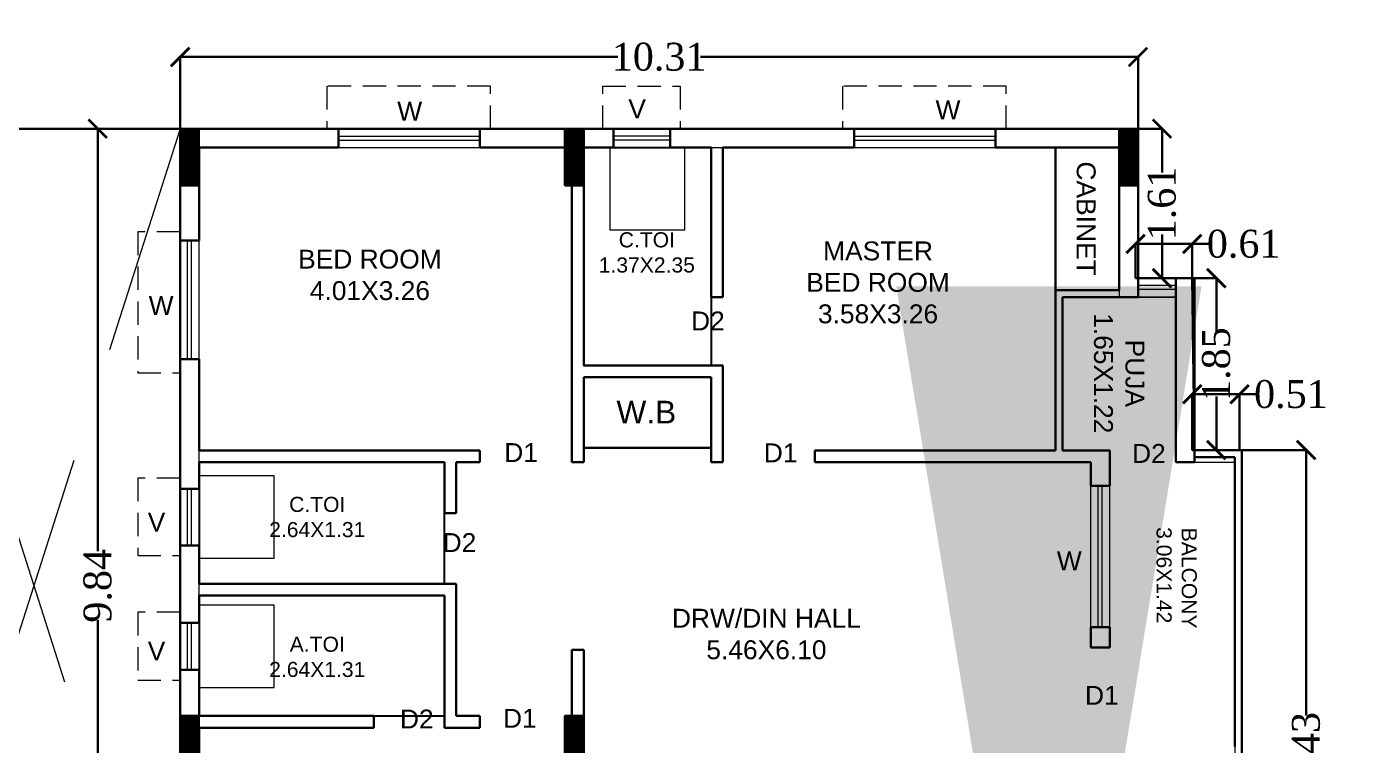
# Model space of a CAD drawing. Header units: metres. Extents: x 0 to 63445, y 32361 to 32804.
# Drawn here: x 63221.19 to 63235.47, y 32601.55 to 32609.29 of the extents above; entities that cross this region are included whole.
import ezdxf

# ---------------------------------------------------------------- set-up
doc = ezdxf.new("R2010")
doc.units = ezdxf.units.M
doc.header["$MEASUREMENT"] = 0
doc.header["$PDMODE"] = 34
doc.header["$PDSIZE"] = -10
for name, pattern in [('CONTINULUS', [0]), ('DASHED', [0.75, 0.5, -0.25]), ('DASHED2', [0.375, 0.25, -0.125])]:
    doc.linetypes.add(name, pattern=pattern)
doc.layers.get('0').update_dxf_attribs({"lineweight": 25})
doc.layers.add('BLK_1_FLR_5_BATH', color=3, linetype='Continuous', plot=False)
for name, color, linetype, lineweight in [('BLK_1_FLR_5_BLT_UP_AREA', 14, 'DASHED', 9), ('BLK_1_FLR_5_BLT_UP_AREA_DEDUCT', 41, 'DASHED', 9), ('BLK_1_FLR_5_UNITFA', 7, 'Continuous', 0), ('BLK_1_FLR_5_WATER_CLOSET', 7, 'Continuous', 0), ('COLUMN', 1, 'Continuous', 30), ('hatch', 251, 'Continuous', 20), ('TEXT-2', 65, 'Continuous', 18), ('wall', 7, 'Continuous', 30), ('window', 154, 'Continuous', 9)]:
    doc.layers.add(name, color=color, linetype=linetype, lineweight=lineweight)
doc.layers.add('text', color=65, linetype='Continuous')
doc.styles.add('AutoDCRFont', font='arial.ttf')
doc.styles.add('small int', font='arial.ttf', dxfattribs={"height": 18})
doc.styles.get("Standard").update_dxf_attribs({"font": 'arial.ttf', "height": 0.4})
doc.styles.add('TNR', font='times.ttf', dxfattribs={"height": 0.5})
doc.dimstyles.new('ARCHANA', dxfattribs={"dimscale": 0, "dimtxt": 0.5, "dimasz": 0.5, "dimexe": 0, "dimexo": 0, "dimgap": 0, "dimtad": 0, "dimzin": 0, "dimdsep": 46, "dimtxsty": 'TNR', "dimblk": 'ARCHTICK', "dimcen": 0.09, "dimclrd": 36, "dimclre": 36, "dimclrt": 7, "dimadec": 0, "dimazin": 0, "dimtfac": 1, "dimtofl": 0, "dimtmove": 0, "dimatfit": 3, "dimldrblk": 'ARCHTICK', "dimfxl": 1, "dimfrac": 2, "dimtolj": 1, "dimtzin": 0, "dimlwd": -1, "dimlwe": -1, "dimarcsym": 0})
doc.dimstyles.new('STD', dxfattribs={"dimtxt": 10, "dimasz": 10, "dimexe": 0, "dimexo": 0, "dimgap": 0.09, "dimtad": 0, "dimdec": 0, "dimzin": 0, "dimdsep": 46, "dimlunit": 4, "dimtxsty": 'small int', "dimcen": 0.09, "dimclrd": 75, "dimclre": 75, "dimadec": 0, "dimazin": 0, "dimtfac": 1, "dimtdec": 0, "dimtofl": 0, "dimtmove": 0, "dimatfit": 3, "dimfxl": 1, "dimtolj": 1, "dimtzin": 0, "dimarcsym": 0})

# ---------------------------------------------------------------- blocks, each defined once
blk = doc.blocks.new('A$C7D115503')
at = {"layer": 'COLUMN', "ltscale": 3}
h = blk.add_hatch(dxfattribs=at)
h.set_pattern_fill('ANSI31', color=256, style=0)
h.paths.add_polyline_path([(-14.36, -11.59), (-6.36, -11.59), (-6.36, 12.41), (-14.36, 12.41)])
at = {"layer": 'COLUMN', "ltscale": 0.05}
for p, q in [((-14.36, 12.41), (-6.36, 12.41)), ((-14.36, 12.41), (-14.36, -11.59)), ((-6.36, 12.41), (-6.36, -11.59)), ((-6.36, -11.59), (-14.36, -11.59))]:
    blk.add_line(p, q, dxfattribs=at)
blk = doc.blocks.new('_ArchTick')
at = {"color": 0, "linetype": 'ByBlock', "const_width": 0.15}
blk.add_lwpolyline([(-0.5, -0.5), (0.5, 0.5)], dxfattribs=at)
blk = doc.blocks.new('*D636')
at = {"layer": 'Defpoints', "color": 0, "ltscale": 0.5, "transparency": 16777216}
for p in [(63221.955, 32608.186), (63222.843, 32608.186), (63222.843, 32598.347)]:
    blk.add_point(p, dxfattribs=at)
at = {"layer": 'wall', "color": 36, "ltscale": 0.5, "transparency": 16777216}
for p, q in [((63222.843, 32608.186), (63221.955, 32608.186)), ((63221.955, 32608.186), (63221.955, 32603.637)), ((63221.955, 32598.347), (63221.955, 32602.895)), ((63222.843, 32598.347), (63221.955, 32598.347))]:
    blk.add_line(p, q, dxfattribs=at)
at = {"layer": 'wall', "color": 36, "ltscale": 0.5, "transparency": 16777216, "xscale": 0.2, "yscale": 0.2, "zscale": 0.2}
for p, rotation in [((63221.955, 32608.186), 90), ((63221.955, 32598.347), 270)]:
    blk.add_blockref('_ArchTick', p, dxfattribs=dict(at, rotation=rotation))
at = {"layer": 'wall', "color": 7, "ltscale": 0.5, "transparency": 16777216, "insert": (63221.955, 32603.266), "char_height": 0.5, "attachment_point": 5, "rotation": 90, "style": 'TNR'}
blk.add_mtext('\\A1;{\\H0.6x;9.84}', dxfattribs=at)
blk = doc.blocks.new('*D637')
at = {"layer": 'Defpoints', "color": 0, "ltscale": 0.5, "transparency": 16777216}
for p in [(63233.157, 32608.958), (63222.843, 32608.186), (63233.157, 32608.186)]:
    blk.add_point(p, dxfattribs=at)
at = {"layer": 'wall', "color": 36, "ltscale": 0.5, "transparency": 16777216}
for p, q in [((63222.843, 32608.186), (63222.843, 32608.958)), ((63222.843, 32608.958), (63227.554, 32608.958)), ((63233.157, 32608.958), (63228.445, 32608.958)), ((63233.157, 32608.186), (63233.157, 32608.958))]:
    blk.add_line(p, q, dxfattribs=at)
at = {"layer": 'wall', "color": 36, "ltscale": 0.5, "transparency": 16777216, "xscale": 0.2, "yscale": 0.2, "zscale": 0.2, "rotation": 180}
blk.add_blockref('_ArchTick', (63222.843, 32608.958), dxfattribs=at)
at = {"layer": 'wall', "color": 36, "ltscale": 0.5, "transparency": 16777216, "xscale": 0.2, "yscale": 0.2, "zscale": 0.2}
blk.add_blockref('_ArchTick', (63233.157, 32608.958), dxfattribs=at)
at = {"layer": 'wall', "color": 7, "ltscale": 0.5, "transparency": 16777216, "insert": (63228, 32608.958), "char_height": 0.5, "attachment_point": 5, "style": 'TNR'}
blk.add_mtext('\\A1;{\\H0.6x;10.31}', dxfattribs=at)
blk = doc.blocks.new('*D593')
at = {"layer": 'Defpoints', "color": 0, "ltscale": 0.5, "transparency": 16777216}
for p in [(63234.251, 32604.727), (63234.967, 32604.727), (63234.251, 32598.296)]:
    blk.add_point(p, dxfattribs=at)
at = {"layer": 'wall', "color": 36, "ltscale": 0.5, "transparency": 16777216}
for p, q in [((63234.251, 32604.727), (63234.967, 32604.727)), ((63234.967, 32604.727), (63234.967, 32601.871)), ((63234.967, 32598.296), (63234.967, 32601.152)), ((63234.251, 32598.296), (63234.967, 32598.296))]:
    blk.add_line(p, q, dxfattribs=at)
at = {"layer": 'wall', "color": 36, "ltscale": 0.5, "transparency": 16777216, "xscale": 0.2, "yscale": 0.2, "zscale": 0.2}
for p, rotation in [((63234.967, 32604.727), 90), ((63234.967, 32598.296), 270)]:
    blk.add_blockref('_ArchTick', p, dxfattribs=dict(at, rotation=rotation))
at = {"layer": 'wall', "color": 7, "ltscale": 0.5, "transparency": 16777216, "insert": (63234.967, 32601.511), "char_height": 0.5, "attachment_point": 5, "rotation": 90, "style": 'TNR'}
blk.add_mtext('\\A1;{\\H0.6x;6.43}', dxfattribs=at)
blk = doc.blocks.new('*D594')
at = {"layer": 'Defpoints', "color": 0, "ltscale": 0.5, "transparency": 16777216}
for p in [(63234.251, 32605.327), (63233.741, 32604.727), (63234.251, 32604.727)]:
    blk.add_point(p, dxfattribs=at)
at = {"layer": 'wall', "color": 36, "ltscale": 0.5, "transparency": 16777216}
for p, q in [((63233.741, 32604.727), (63233.741, 32605.327)), ((63233.741, 32605.327), (63234.251, 32605.327)), ((63234.251, 32604.727), (63234.251, 32605.327)), ((63234.251, 32605.327), (63234.451, 32605.327))]:
    blk.add_line(p, q, dxfattribs=at)
at = {"layer": 'wall', "color": 36, "ltscale": 0.5, "transparency": 16777216, "xscale": 0.2, "yscale": 0.2, "zscale": 0.2, "rotation": 180}
blk.add_blockref('_ArchTick', (63233.741, 32605.327), dxfattribs=at)
at = {"layer": 'wall', "color": 36, "ltscale": 0.5, "transparency": 16777216, "xscale": 0.2, "yscale": 0.2, "zscale": 0.2}
blk.add_blockref('_ArchTick', (63234.251, 32605.327), dxfattribs=at)
at = {"layer": 'wall', "color": 7, "ltscale": 0.5, "transparency": 16777216, "insert": (63234.803, 32605.327), "char_height": 0.5, "attachment_point": 5, "style": 'TNR'}
blk.add_mtext('\\A1;{\\H0.6x;0.51}', dxfattribs=at)
blk = doc.blocks.new('*D595')
at = {"layer": 'Defpoints', "color": 0, "ltscale": 0.5, "transparency": 16777216}
for p in [(63233.741, 32606.577), (63234, 32606.577), (63233.741, 32604.727)]:
    blk.add_point(p, dxfattribs=at)
at = {"layer": 'wall', "color": 36, "ltscale": 0.5, "transparency": 16777216}
for p, q in [((63233.741, 32606.577), (63234, 32606.577)), ((63234, 32606.577), (63234, 32605.999)), ((63234, 32604.727), (63234, 32605.305)), ((63233.741, 32604.727), (63234, 32604.727))]:
    blk.add_line(p, q, dxfattribs=at)
at = {"layer": 'wall', "color": 36, "ltscale": 0.5, "transparency": 16777216, "xscale": 0.2, "yscale": 0.2, "zscale": 0.2}
for p, rotation in [((63234, 32606.577), 90), ((63234, 32604.727), 270)]:
    blk.add_blockref('_ArchTick', p, dxfattribs=dict(at, rotation=rotation))
at = {"layer": 'wall', "color": 7, "ltscale": 0.5, "transparency": 16777216, "insert": (63234, 32605.652), "char_height": 0.5, "attachment_point": 5, "rotation": 90, "style": 'TNR'}
blk.add_mtext('\\A1;{\\H0.6x;1.85}', dxfattribs=at)
blk = doc.blocks.new('*D596')
at = {"layer": 'Defpoints', "color": 0, "ltscale": 0.5, "transparency": 16777216}
for p in [(63233.131, 32606.945), (63233.131, 32606.577), (63233.741, 32606.577)]:
    blk.add_point(p, dxfattribs=at)
at = {"layer": 'wall', "color": 36, "ltscale": 0.5, "transparency": 16777216}
for p, q in [((63233.131, 32606.577), (63233.131, 32606.945)), ((63233.131, 32606.945), (63233.741, 32606.945)), ((63233.741, 32606.577), (63233.741, 32606.945)), ((63233.741, 32606.945), (63233.941, 32606.945))]:
    blk.add_line(p, q, dxfattribs=at)
at = {"layer": 'wall', "color": 36, "ltscale": 0.5, "transparency": 16777216, "xscale": 0.2, "yscale": 0.2, "zscale": 0.2, "rotation": 180}
blk.add_blockref('_ArchTick', (63233.131, 32606.945), dxfattribs=at)
at = {"layer": 'wall', "color": 36, "ltscale": 0.5, "transparency": 16777216, "xscale": 0.2, "yscale": 0.2, "zscale": 0.2}
blk.add_blockref('_ArchTick', (63233.741, 32606.945), dxfattribs=at)
at = {"layer": 'wall', "color": 7, "ltscale": 0.5, "transparency": 16777216, "insert": (63234.294, 32606.945), "char_height": 0.5, "attachment_point": 5, "style": 'TNR'}
blk.add_mtext('\\A1;{\\H0.6x;0.61}', dxfattribs=at)
blk = doc.blocks.new('*D597')
at = {"layer": 'Defpoints', "color": 0, "ltscale": 0.5, "transparency": 16777216}
for p in [(63233.131, 32608.186), (63233.415, 32608.186), (63233.131, 32606.577)]:
    blk.add_point(p, dxfattribs=at)
at = {"layer": 'wall', "color": 36, "ltscale": 0.5, "transparency": 16777216}
for p, q in [((63233.131, 32608.186), (63233.415, 32608.186)), ((63233.415, 32608.186), (63233.415, 32607.716)), ((63233.415, 32606.577), (63233.415, 32607.047)), ((63233.131, 32606.577), (63233.415, 32606.577))]:
    blk.add_line(p, q, dxfattribs=at)
at = {"layer": 'wall', "color": 36, "ltscale": 0.5, "transparency": 16777216, "xscale": 0.2, "yscale": 0.2, "zscale": 0.2}
for p, rotation in [((63233.415, 32608.186), 90), ((63233.415, 32606.577), 270)]:
    blk.add_blockref('_ArchTick', p, dxfattribs=dict(at, rotation=rotation))
at = {"layer": 'wall', "color": 7, "ltscale": 0.5, "transparency": 16777216, "insert": (63233.415, 32607.381), "char_height": 0.5, "attachment_point": 5, "rotation": 90, "style": 'TNR'}
blk.add_mtext('\\A1;{\\H0.6x;1.61}', dxfattribs=at)

msp = doc.modelspace()

# ---------------------------------------------------------------- linework, layer by layer
at = {"layer": 'BLK_1_FLR_5_BATH', "color": 3}
for points in [[(63227.1877, 32607.9823), (63228.5593, 32607.9823), (63228.5593, 32605.6369), (63227.1877, 32605.6369)], [(63225.6891, 32604.5954), (63223.0458, 32604.5954), (63223.0458, 32603.2873), (63225.6891, 32603.2873)], [(63225.6891, 32603.1603), (63223.0458, 32603.1603), (63223.0458, 32601.8649), (63225.6891, 32601.8649)]]:
    msp.add_lwpolyline(points, close=True, dxfattribs=at)
at = {"layer": 'BLK_1_FLR_5_BLT_UP_AREA', "color": 14, "linetype": 'CONTINULUS', "ltscale": 0.05}
msp.add_lwpolyline([(63170.8973, 32585.9681), (63233.1569, 32585.9681), (63233.1569, 32587.5769), (63233.7665, 32587.5769), (63233.7665, 32589.4269), (63234.2761, 32589.4269), (63234.2761, 32595.8576), (63233.1569, 32595.8576), (63233.1569, 32598.2961), (63234.2761, 32598.2961), (63234.2761, 32604.7267), (63233.7665, 32604.7267), (63233.7665, 32606.5767), (63233.1569, 32606.5767), (63233.1569, 32608.1855), (63170.8973, 32608.1855)], dxfattribs=at)
at = {"layer": 'BLK_1_FLR_5_BLT_UP_AREA_DEDUCT', "color": 14, "linetype": 'Continuous'}
msp.add_lwpolyline([(63222.8426, 32598.3469), (63219.694, 32598.3469), (63219.694, 32608.1855), (63222.8426, 32608.1855)], close=True, dxfattribs=at)
at = {"layer": 'BLK_1_FLR_5_UNITFA', "color": 3, "ltscale": 0.5}
msp.add_lwpolyline([(63234.1999, 32598.3723), (63233.1569, 32598.3723), (63233.1569, 32598.4993), (63227.0607, 32598.4993), (63227.0607, 32598.3469), (63223.0458, 32598.3469), (63223.0458, 32607.9823), (63232.9537, 32607.9823), (63232.9537, 32606.3735), (63233.5642, 32606.3735), (63233.5633, 32604.5954), (63234.1999, 32604.5954), (63234.1999, 32598.3723)], close=True, dxfattribs=at)
at = {"layer": 'BLK_1_FLR_5_WATER_CLOSET', "color": 3}
for points in [[(63228.2779, 32607.9823), (63227.4692, 32607.9823), (63227.4692, 32607.0974), (63228.2779, 32607.0974)], [(63223.8545, 32604.4482), (63223.0458, 32604.4482), (63223.0458, 32603.5633), (63223.8545, 32603.5633)], [(63223.8545, 32603.0559), (63223.0458, 32603.0559), (63223.0458, 32602.1709), (63223.8545, 32602.1709)]]:
    msp.add_lwpolyline(points, close=True, dxfattribs=at)
at = {"layer": 'hatch', "linetype": 'DASHED2', "ltscale": 10}
for p, q in [((63222.8426, 32608.1855), (63219.694, 32598.3469)), ((63219.694, 32608.1844), (63222.8426, 32598.3469))]:
    msp.add_line(p, q, dxfattribs=at)
at = {"layer": 'wall'}
for p, q in [((63222.8426, 32608.1855), (63219.694, 32608.1855)), ((63232.2678, 32606.4497), (63232.2678, 32607.9823)), ((63232.2678, 32606.4497), (63232.2678, 32604.7224)), ((63232.344, 32606.3735), (63232.344, 32604.7224)), ((63227.1877, 32604.7511), (63228.5593, 32604.7511)), ((63225.6891, 32604.5954), (63225.6891, 32604.0493)), ((63225.8161, 32604.5954), (63225.8161, 32604.0493)), ((63227.1877, 32604.5954), (63227.0607, 32604.5954)), ((63228.6863, 32604.5954), (63228.5593, 32604.5954)), ((63225.8161, 32603.2873), (63225.8161, 32601.8649)), ((63225.6891, 32603.1603), (63225.6891, 32601.7379)), ((63224.927, 32601.8649), (63223.0458, 32601.8649)), ((63224.927, 32601.8649), (63224.927, 32601.7379)), ((63225.8161, 32601.8649), (63226.0701, 32601.8649)), ((63226.0701, 32601.8649), (63226.0701, 32601.7379)), ((63224.927, 32601.7379), (63223.0458, 32601.7379)), ((63226.0701, 32601.7379), (63225.6891, 32601.7379))]:
    msp.add_line(p, q, dxfattribs=at)
at = {"layer": 'wall', "ltscale": 0.05}
for p, q in [((63222.8426, 32606.9826), (63222.8426, 32608.1855)), ((63224.546, 32608.1855), (63223.0458, 32608.1855)), ((63226.9845, 32608.1855), (63226.0701, 32608.1855)), ((63227.5082, 32608.1855), (63226.9845, 32608.1855)), ((63230.0994, 32608.1855), (63228.1178, 32608.1855)), ((63233.1569, 32608.1855), (63231.6235, 32608.1855)), ((63233.1569, 32606.5767), (63233.1569, 32608.1855)), ((63233.1569, 32608.1855), (63233.1569, 32606.5767)), ((63224.546, 32607.9823), (63223.0458, 32607.9823)), ((63223.0458, 32606.9826), (63223.0458, 32607.9823)), ((63226.0701, 32607.9823), (63226.0701, 32607.995)), ((63226.9845, 32607.9823), (63226.0701, 32607.9823)), ((63227.0607, 32604.5954), (63227.0607, 32607.995)), ((63227.5082, 32607.9823), (63227.1877, 32607.9823)), ((63227.5082, 32607.9823), (63227.3713, 32607.9823)), ((63228.5593, 32607.9823), (63228.116, 32607.9823)), ((63228.5593, 32607.9823), (63228.1178, 32607.9823)), ((63228.5593, 32606.3735), (63228.5593, 32607.9823)), ((63230.0994, 32607.9823), (63228.6863, 32607.9823)), ((63228.6863, 32606.3735), (63228.6863, 32607.9823)), ((63232.9537, 32607.9823), (63231.6235, 32607.9823)), ((63232.9537, 32606.4497), (63232.9537, 32607.9823)), ((63227.1877, 32605.6369), (63227.1877, 32607.5886)), ((63233.1569, 32606.5767), (63233.7665, 32606.5767)), ((63233.5633, 32604.5954), (63233.5633, 32606.5767)), ((63233.7665, 32604.5954), (63233.7665, 32606.5767)), ((63228.5593, 32606.3735), (63228.6863, 32606.3735)), ((63232.2678, 32606.4497), (63232.9537, 32606.4497)), ((63232.344, 32606.3735), (63233.1569, 32606.3735)), ((63222.8426, 32604.3105), (63222.8426, 32605.704)), ((63223.0458, 32604.7224), (63223.0458, 32605.704)), ((63227.1877, 32605.6369), (63228.6863, 32605.6369)), ((63228.6863, 32604.7224), (63228.6863, 32605.6369)), ((63227.1877, 32604.5954), (63227.1877, 32605.5099)), ((63227.1877, 32605.5099), (63228.5593, 32605.5099)), ((63228.5593, 32604.5954), (63228.5593, 32605.5099)), ((63223.0458, 32604.7224), (63225.9939, 32604.7224)), ((63225.8669, 32604.7224), (63226.0701, 32604.7224)), ((63226.0701, 32604.5954), (63226.0701, 32604.7224)), ((63228.6863, 32604.5954), (63228.6863, 32604.7224)), ((63228.6863, 32604.7224), (63228.6863, 32604.7224)), ((63229.677, 32604.5954), (63229.677, 32604.7224)), ((63229.677, 32604.7224), (63232.2678, 32604.7224)), ((63232.344, 32604.7224), (63232.8521, 32604.7224)), ((63232.8521, 32604.7224), (63232.8521, 32604.3436)), ((63234.2761, 32604.7267), (63233.7665, 32604.7267)), ((63234.1999, 32604.6505), (63233.7665, 32604.6505)), ((63234.1999, 32601.5346), (63234.1999, 32604.6505)), ((63234.2761, 32601.5346), (63234.2761, 32604.7267)), ((63223.0458, 32604.3105), (63223.0458, 32604.5954)), ((63223.0458, 32604.5954), (63225.6891, 32604.5954)), ((63225.8161, 32604.5954), (63226.0701, 32604.5954)), ((63229.677, 32604.5954), (63232.6489, 32604.5954)), ((63232.6489, 32604.3436), (63232.6489, 32604.5954)), ((63232.8521, 32604.3436), (63232.8521, 32604.5954)), ((63233.5633, 32604.5954), (63233.7665, 32604.5954)), ((63225.6891, 32604.0493), (63225.8161, 32604.0493)), ((63222.8426, 32602.8659), (63222.8426, 32603.7009)), ((63223.0458, 32603.2873), (63223.0458, 32603.7009)), ((63223.0458, 32603.2873), (63225.8161, 32603.2873)), ((63223.0458, 32602.8659), (63223.0458, 32603.1603)), ((63223.0458, 32603.1603), (63225.6891, 32603.1603)), ((63232.6489, 32602.6015), (63232.6489, 32602.8196)), ((63232.8521, 32602.6015), (63232.8521, 32602.8196)), ((63232.8521, 32602.8196), (63232.8521, 32602.6015)), ((63227.0607, 32601.687), (63227.0607, 32602.5751)), ((63227.0607, 32602.5751), (63227.0607, 32602.5751)), ((63227.0607, 32602.5751), (63227.1877, 32602.5751)), ((63227.0607, 32602.5751), (63227.1877, 32602.5751)), ((63227.1877, 32601.687), (63227.1877, 32602.5751)), ((63232.6489, 32602.6015), (63232.8521, 32602.6015)), ((63222.8426, 32600.6808), (63222.8426, 32602.3609)), ((63223.0458, 32601.8649), (63223.0458, 32602.3609)), ((63223.0458, 32600.6808), (63223.0458, 32601.7379)), ((63226.9845, 32601.687), (63227.0607, 32601.687)), ((63226.9845, 32601.56), (63227.1877, 32601.56))]:
    msp.add_line(p, q, dxfattribs=at)
at = {"layer": 'wall', "ltscale": 3}
for p, q in [((63224.546, 32608.1855), (63224.546, 32607.9823)), ((63226.0701, 32608.1855), (63226.0701, 32607.9823)), ((63227.5082, 32607.9823), (63227.5082, 32608.1855)), ((63228.1178, 32607.9823), (63228.1178, 32608.1855)), ((63230.0994, 32608.1855), (63230.0994, 32607.9823)), ((63231.6235, 32608.1855), (63231.6235, 32607.9823)), ((63223.0458, 32606.9826), (63222.8426, 32606.9826)), ((63223.0458, 32605.704), (63222.8426, 32605.704)), ((63223.0458, 32604.3105), (63222.8426, 32604.3105)), ((63232.8521, 32604.3436), (63232.6489, 32604.3436)), ((63223.0458, 32603.7009), (63222.8426, 32603.7009)), ((63223.0458, 32602.8659), (63222.8426, 32602.8659)), ((63232.8521, 32602.8196), (63232.6489, 32602.8196)), ((63223.0458, 32602.3609), (63222.8426, 32602.3609))]:
    msp.add_line(p, q, dxfattribs=at)
at = {"layer": 'wall', "ltscale": 0.1}
for p, q in [((63228.1178, 32607.9823), (63228.1756, 32607.9823)), ((63223.0458, 32603.7009), (63223.0458, 32603.6432)), ((63223.0458, 32602.3609), (63223.0458, 32601.8649))]:
    msp.add_line(p, q, dxfattribs=at)
at = {"layer": 'wall', "ltscale": 0.5}
msp.add_line((63233.1569, 32606.5767), (63233.1569, 32606.3735), dxfattribs=at)
msp.add_lwpolyline([(63219.694, 32598.3469), (63222.8426, 32598.3469), (63222.8426, 32608.1855), (63233.1569, 32608.1855), (63233.1569, 32606.5767), (63233.7665, 32606.5767), (63233.7665, 32604.7267), (63234.2507, 32604.7267), (63234.2761, 32604.7267), (63234.2761, 32598.2961), (63233.1569, 32598.2961), (63233.1569, 32595.8576), (63234.2507, 32595.8576), (63234.2761, 32595.8576), (63234.2761, 32589.4269), (63233.7665, 32589.4269), (63233.7665, 32587.5769), (63233.1569, 32587.5769), (63233.1569, 32585.9681), (63222.8426, 32585.9681), (63222.8426, 32595.8068), (63219.694, 32595.8068)], dxfattribs=at)
msp.add_lwpolyline([(63222.8426, 32608.1855), (63233.1569, 32608.1855), (63233.1569, 32606.5767), (63233.7411, 32606.5767), (63233.7665, 32604.7267), (63234.2761, 32604.7267), (63234.2761, 32598.2961), (63227.1877, 32598.2961), (63227.1877, 32598.1436), (63222.8426, 32598.1436)], close=True, dxfattribs=at)
at = {"layer": 'wall'}
msp.add_arc((63233.1315, 32608.0342), 0.0254, 0, 90, dxfattribs=at)
at = {"layer": 'window'}
for p, q in [((63224.546, 32608.1855), (63226.0692, 32608.1855)), ((63224.546, 32608.1056), (63226.0692, 32608.1056)), ((63224.546, 32608.0623), (63226.0692, 32608.0623)), ((63227.5091, 32608.1855), (63227.5082, 32608.1855)), ((63227.5091, 32608.1057), (63227.5082, 32608.1057)), ((63227.5091, 32608.0623), (63227.5082, 32608.0623)), ((63227.5091, 32608.1855), (63228.1178, 32608.1855)), ((63228.1178, 32608.1057), (63227.5091, 32608.1056)), ((63228.1178, 32608.0623), (63227.5091, 32608.0623)), ((63230.0994, 32608.1855), (63231.6226, 32608.1855)), ((63230.0994, 32608.1056), (63231.6226, 32608.1056)), ((63230.0994, 32608.0623), (63231.6226, 32608.0623)), ((63224.546, 32607.9823), (63226.0692, 32607.9823)), ((63227.5091, 32607.9823), (63227.5082, 32607.9823)), ((63228.1178, 32607.9824), (63227.5091, 32607.9823)), ((63228.1169, 32607.9823), (63228.116, 32607.9823)), ((63230.0994, 32607.9823), (63231.6226, 32607.9823)), ((63222.8426, 32605.704), (63222.8426, 32606.9817)), ((63222.9225, 32605.704), (63222.9225, 32606.9817)), ((63222.9658, 32605.704), (63222.9658, 32606.9817)), ((63223.0458, 32605.704), (63223.0458, 32606.9817)), ((63233.5642, 32606.5767), (63233.1569, 32606.5767)), ((63233.5642, 32606.4967), (63233.1569, 32606.4967)), ((63233.5642, 32606.4534), (63233.1569, 32606.4534)), ((63233.5642, 32606.3735), (63233.1569, 32606.3735)), ((63222.8426, 32603.7009), (63222.8426, 32604.3105)), ((63222.8426, 32604.3096), (63222.8426, 32604.3105)), ((63222.9225, 32603.7009), (63222.9225, 32604.3105)), ((63222.9225, 32604.3096), (63222.9225, 32604.3105)), ((63222.9658, 32603.7009), (63222.9658, 32604.3105)), ((63222.9658, 32604.3096), (63222.9658, 32604.3105)), ((63223.0458, 32604.3096), (63223.0458, 32604.3105)), ((63223.0458, 32603.7009), (63223.0458, 32604.3105)), ((63232.6489, 32602.8196), (63232.6489, 32604.3427)), ((63232.7288, 32602.8196), (63232.7288, 32604.3427)), ((63232.7721, 32602.8196), (63232.7721, 32604.3427)), ((63232.8521, 32602.8196), (63232.8521, 32604.3427)), ((63222.8426, 32602.865), (63222.8426, 32602.8659)), ((63222.8426, 32602.3609), (63222.8426, 32602.8659)), ((63222.9225, 32602.3609), (63222.9225, 32602.8659)), ((63222.9225, 32602.865), (63222.9225, 32602.8659)), ((63222.9658, 32602.3609), (63222.9658, 32602.8659)), ((63222.9658, 32602.865), (63222.9658, 32602.8659)), ((63223.0458, 32602.865), (63223.0458, 32602.8659)), ((63223.0458, 32602.3609), (63223.0458, 32602.8659))]:
    msp.add_line(p, q, dxfattribs=at)
at = {"layer": 'window', "color": 8, "linetype": 'DASHED2'}
for points in [[(63226.1843, 32608.1855), (63226.1843, 32608.6428), (63224.4222, 32608.6428), (63224.4222, 32608.1855)], [(63227.3931, 32608.1855), (63227.3931, 32608.6428), (63228.227, 32608.6428), (63228.227, 32608.1855)], [(63231.7377, 32608.1855), (63231.7377, 32608.6428), (63229.9756, 32608.6428), (63229.9756, 32608.1855)], [(63222.8426, 32607.0763), (63222.3854, 32607.0763), (63222.3854, 32605.5596), (63222.8426, 32605.5596)], [(63222.8426, 32604.4257), (63222.3854, 32604.4257), (63222.3854, 32603.5917), (63222.8426, 32603.5917)], [(63222.8426, 32602.981), (63222.3854, 32602.981), (63222.3854, 32602.2517), (63222.8426, 32602.2517)]]:
    msp.add_lwpolyline(points, dxfattribs=at)

# ---------------------------------------------------------------- block references
at = {"layer": 'COLUMN', "ltscale": 0.05, "xscale": 0.025400733691282, "yscale": 0.025400733691282, "zscale": 0.025400733691282, "rotation": 180}
for p in [(63222.6809, 32607.8913), (63226.8229, 32607.8913), (63232.792, 32607.8913), (63222.6809, 32601.5706), (63226.8229, 32601.5706)]:
    msp.add_blockref('A$C7D115503', p, dxfattribs=at)

# ---------------------------------------------------------------- texts
at = {"layer": 'text', "rotation": 270}
for s, insert, char_height, width, attachment_point in [('\\pxqc;CABINET', (63232.4939, 32604.2715), 0.203206, 5.893319, 9), ('\\pxqc;PUJA\\P1.65X1.22', (63233.225, 32608.3961), 0.20321, 5.68602, 1), ('\\pxqc; BALCONY\\P3.06X1.42', (63233.7898, 32601.1446), 0.162565, 4.470808, 3)]:
    msp.add_mtext(s, dxfattribs=dict(at, insert=insert, char_height=char_height, width=width, attachment_point=attachment_point))
at = {"layer": 'text'}
for s, insert, char_height, width, attachment_point in [('\\pxqc;C.TOI\\P1.37X2.35', (63230.1006, 32607.0714), 0.162565, 4.465728, 3), ('\\pxqc;MASTER \\PBED ROOM\\P3.58X3.26', (63233.1517, 32606.9723), 0.203206, 5.588511, 3), ('\\pxqc;BED ROOM\\P4.01X3.26', (63227.6802, 32606.8837), 0.203206, 5.588511, 3), ('\\pxqc,t17;D2', (63231.4592, 32606.0152), 0.203206, 5.867919, 9), ('\\pxqc;W.B', (63231.2308, 32605.2575), 0.24385, 6.736694, 3), ('\\pxqc;D1', (63229.4478, 32604.5985), 0.20321, 5.867919, 9), ('\\pxqc;D1', (63232.2426, 32604.5954), 0.20321, 5.867919, 9), ('\\pxqc,t17;D2', (63236.2078, 32604.5889), 0.203206, 5.867919, 9), ('\\pxqc;C.TOI\\P2.64X1.31', (63226.5519, 32604.2233), 0.162565, 4.465728, 3), ('\\pxqc,t17;D2', (63228.7842, 32603.6296), 0.203206, 5.867919, 9), ('\\pxqc;DRW/DIN HALL\\P5.46X6.10', (63231.9497, 32603.0181), 0.203206, 5.588511, 3), ('\\pxqc;A.TOI\\P2.64X1.31', (63226.5519, 32602.7182), 0.162565, 4.465728, 3), ('\\pxqc;D1', (63235.7009, 32601.9851), 0.20321, 5.867919, 9), ('\\pxqc,t17;D2', (63228.3248, 32601.7302), 0.203206, 5.867919, 9), ('\\pxqc;D1', (63229.4345, 32601.7379), 0.20321, 5.867919, 9)]:
    msp.add_mtext(s, dxfattribs=dict(at, insert=insert, char_height=char_height, width=width, attachment_point=attachment_point))
at = {"layer": 'TEXT-2', "char_height": 0.2032, "width": 0.183842, "attachment_point": 1, "style": 'AutoDCRFont'}
for s, insert in [('V', (63227.6686, 32608.5004)), ('W', (63230.9769, 32608.4905)), ('W', (63225.1805, 32608.4753)), ('W', (63222.5037, 32606.385)), ('V', (63222.4937, 32604.0529)), ('W', (63232.2827, 32603.6357)), ('V', (63222.4937, 32602.6653))]:
    msp.add_mtext(s, dxfattribs=dict(at, insert=insert))

# ---------------------------------------------------------------- dimensions: what is measured, and where the dimension line sits
at = {"layer": 'wall', "ltscale": 0.5}
dim = msp.add_linear_dim(base=(63233.1569, 32608.9576), p1=(63222.8426, 32608.1855), p2=(63233.1569, 32608.1855), text='{\\H0.6x;<>}', dimstyle='ARCHANA', override={"dimscale": 1, "dimtxt": 0.3, "dimasz": 0.2, "dimfxl": 6, "dimarcsym": 1}, dxfattribs=at)
dim.commit()
dim.dimension.update_dxf_attribs({"geometry": '*D637', "text_midpoint": (63227.9997, 32608.9576), "dimtype": 160})
for base, p1, p2, angle, picture, middle in [((63221.955, 32608.1855), (63222.8426, 32598.3469), (63222.8426, 32608.1855), 90, '*D636', (63221.955, 32603.2662)), ((63233.4146, 32608.1855), (63233.1315, 32606.5767), (63233.1315, 32608.1855), 90, '*D597', (63233.4146, 32607.3811)), ((63233.9999, 32606.5767), (63233.7411, 32604.7267), (63233.7411, 32606.5767), 90, '*D595', (63233.9999, 32605.6517)), ((63234.2507, 32605.3266), (63233.7411, 32604.7267), (63234.2507, 32604.7267), 180, '*D594', (63234.8033, 32605.3266)), ((63234.9666, 32604.7267), (63234.2507, 32598.2961), (63234.2507, 32604.7267), 90, '*D593', (63234.9666, 32601.5114))]:
    dim = msp.add_linear_dim(base=base, p1=p1, p2=p2, angle=angle, text='{\\H0.6x;<>}', dimstyle='ARCHANA', override={"dimscale": 1, "dimtxt": 0.3, "dimasz": 0.2, "dimfxl": 6, "dimarcsym": 1}, dxfattribs=at)
    dim.commit()
    dim.dimension.update_dxf_attribs({"geometry": picture, "text_midpoint": middle})
dim = msp.add_linear_dim(base=(63233.1315, 32606.9451), p1=(63233.7411, 32606.5767), p2=(63233.1315, 32606.5767), angle=180, text='{\\H0.6x;<>}', dimstyle='ARCHANA', override={"dimscale": 1, "dimtxt": 0.3, "dimasz": 0.2, "dimfxl": 6, "dimarcsym": 1}, dxfattribs=at)
dim.commit()
dim.dimension.update_dxf_attribs({"geometry": '*D596', "text_midpoint": (63234.2936, 32606.9451), "dimtype": 160})

# ---------------------------------------------------------------- leaders
at = {"layer": 'wall'}
msp.add_leader([(63232.197, 32596.4903), (63232.197, 32597.6791), (63228.934, 32597.6791)], dimstyle='STD', override={"dimgap": 0.09, "dimtad": 0, "dimfxl": 0.18, "dimfxlon": 1, "dimarcsym": 1}, dxfattribs=at)

doc.saveas('drawing.dxf')
